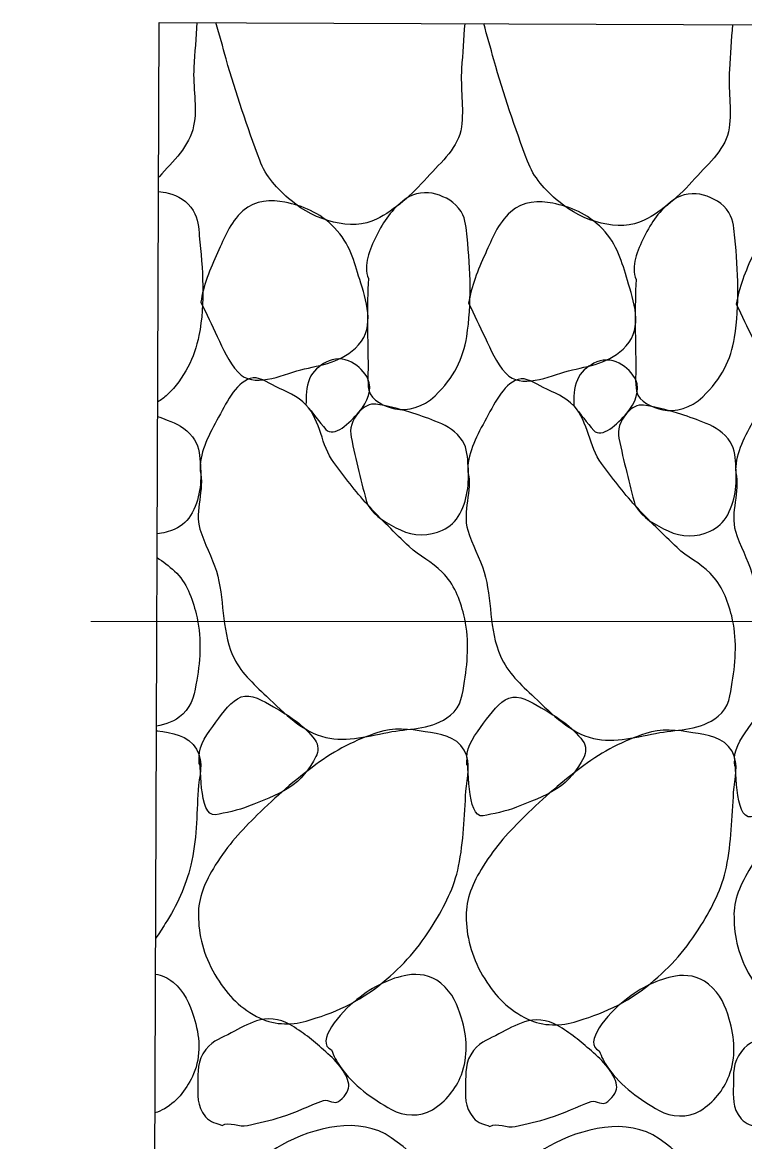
# Model space of a CAD drawing. Header units: feet. Extents: x -406 to 2003, y 7035 to 10885.
# Drawn here: x 631.49 to 640.89, y 8412.64 to 8427.19 of the extents above; entities that cross this region are included whole.
import ezdxf

# ---------------------------------------------------------------- set-up
doc = ezdxf.new("R2010")
doc.units = ezdxf.units.FT
doc.header["$LTSCALE"] = 40
doc.header["$MEASUREMENT"] = 0
doc.linetypes.add('HIDDEN', pattern=[0.375, 0.25, -0.125])
doc.layers.add('1', color=7, linetype='Continuous')
doc.layers.add('GRID', color=254, linetype='HIDDEN')

msp = doc.modelspace()

# ---------------------------------------------------------------- linework, layer by layer
at = {"layer": '1', "color": 4, "linetype": 'Continuous'}
for p, q in [((632.749, 8290.171, -4.663), (633.264, 8427.195, -4.663)), ((633.264, 8427.195, -4.663), (658.464, 8427.1, -4.663))]:
    msp.add_line(p, q, dxfattribs=at)
for points, knots in [([(633.758, 8427.193, -4.663), (633.742, 8426.998, -4.663), (633.73, 8426.803, -4.663), (633.717, 8426.609, -4.663), (633.7, 8426.356, -4.663), (633.767, 8426.101, -4.663), (633.714, 8425.849, -4.663), (633.66, 8425.586, -4.663), (633.448, 8425.388, -4.663), (633.269, 8425.193, -4.663), (633.265, 8425.188, -4.663), (633.261, 8425.184, -4.663), (633.257, 8425.179, -4.663)], [0, 0, 0, 0, 0.271628, 0.271628, 0.271628, 0.623868, 0.623868, 0.623868, 0.991316, 0.991316, 0.991316, 1, 1, 1, 1]), ([(637.239, 8427.18, -4.663), (637.224, 8426.985, -4.663), (637.212, 8426.79, -4.663), (637.198, 8426.596, -4.663), (637.181, 8426.343, -4.663), (637.23, 8426.088, -4.663), (637.196, 8425.836, -4.663), (637.16, 8425.572, -4.663), (636.94, 8425.39, -4.663), (636.751, 8425.18, -4.663), (636.547, 8424.953, -4.663), (636.333, 8424.758, -4.663), (636.091, 8424.638, -4.663), (635.77, 8424.478, -4.663), (635.294, 8424.616, -4.663), (634.981, 8424.88, -4.663), (634.798, 8425.034, -4.663), (634.651, 8425.195, -4.663), (634.574, 8425.403, -4.663), (634.413, 8425.841, -4.663), (634.262, 8426.275, -4.663), (634.137, 8426.72, -4.663), (634.093, 8426.878, -4.663), (634.049, 8427.035, -4.663), (634.005, 8427.192, -4.663)], [0, 0, 0, 0, 0.08786, 0.08786, 0.08786, 0.201795, 0.201795, 0.201795, 0.320649, 0.320649, 0.320649, 0.448675, 0.448675, 0.448675, 0.619109, 0.619109, 0.619109, 0.71844, 0.71844, 0.71844, 0.926551, 0.926551, 0.926551, 1, 1, 1, 1]), ([(640.72, 8427.167, -4.663), (640.705, 8426.972, -4.663), (640.693, 8426.777, -4.663), (640.68, 8426.582, -4.663), (640.662, 8426.33, -4.663), (640.711, 8426.075, -4.663), (640.677, 8425.823, -4.663), (640.641, 8425.559, -4.663), (640.421, 8425.377, -4.663), (640.232, 8425.167, -4.663), (640.028, 8424.94, -4.663), (639.814, 8424.745, -4.663), (639.572, 8424.625, -4.663), (639.251, 8424.465, -4.663), (638.775, 8424.602, -4.663), (638.462, 8424.867, -4.663), (638.279, 8425.021, -4.663), (638.133, 8425.182, -4.663), (638.056, 8425.39, -4.663), (637.894, 8425.828, -4.663), (637.743, 8426.262, -4.663), (637.618, 8426.707, -4.663), (637.574, 8426.865, -4.663), (637.53, 8427.022, -4.663), (637.487, 8427.179, -4.663)], [0, 0, 0, 0, 0.08786, 0.08786, 0.08786, 0.201795, 0.201795, 0.201795, 0.320649, 0.320649, 0.320649, 0.448675, 0.448675, 0.448675, 0.619109, 0.619109, 0.619109, 0.71844, 0.71844, 0.71844, 0.926551, 0.926551, 0.926551, 1, 1, 1, 1]), ([(633.256, 8424.996, -4.663), (633.299, 8424.995, -4.663), (633.34, 8424.988, -4.663), (633.382, 8424.977, -4.663), (633.513, 8424.943, -4.663), (633.633, 8424.875, -4.663), (633.71, 8424.749, -4.663), (633.775, 8424.642, -4.663), (633.777, 8424.532, -4.663), (633.788, 8424.42, -4.663), (633.831, 8423.991, -4.663), (633.869, 8423.553, -4.663), (633.783, 8423.127, -4.663), (633.725, 8422.839, -4.663), (633.592, 8422.571, -4.663), (633.372, 8422.357, -4.663), (633.332, 8422.319, -4.663), (633.291, 8422.289, -4.663), (633.246, 8422.261, -4.663)], [0, 0, 0, 0, 0.039924, 0.039924, 0.039924, 0.165192, 0.165192, 0.165192, 0.271276, 0.271276, 0.271276, 0.676654, 0.676654, 0.676654, 0.950254, 0.950254, 0.950254, 1, 1, 1, 1]), ([(635.986, 8423.867, -4.663), (635.915, 8424.035, -4.663), (636.002, 8424.244, -4.663), (636.09, 8424.422, -4.663), (636.185, 8424.614, -4.663), (636.287, 8424.766, -4.663), (636.466, 8424.897, -4.663), (636.586, 8424.985, -4.663), (636.74, 8425.001, -4.663), (636.863, 8424.964, -4.663), (636.986, 8424.927, -4.663), (637.114, 8424.864, -4.663), (637.191, 8424.736, -4.663), (637.257, 8424.628, -4.663), (637.258, 8424.519, -4.663), (637.27, 8424.407, -4.663), (637.313, 8423.978, -4.663), (637.332, 8423.542, -4.663), (637.265, 8423.114, -4.663), (637.219, 8422.825, -4.663), (637.1, 8422.581, -4.663), (636.854, 8422.344, -4.663), (636.698, 8422.195, -4.663), (636.496, 8422.14, -4.663), (636.331, 8422.176, -4.663), (636.207, 8422.204, -4.663), (636.017, 8422.277, -4.663), (635.992, 8422.416, -4.663), (635.97, 8422.537, -4.663), (635.984, 8422.658, -4.663), (635.982, 8422.779, -4.663), (635.977, 8423.141, -4.663), (635.966, 8423.505, -4.663), (635.986, 8423.867, -4.663)], [0, 0, 0, 0, 0.081972, 0.081972, 0.081972, 0.169857, 0.169857, 0.169857, 0.228285, 0.228285, 0.228285, 0.286248, 0.286248, 0.286248, 0.335334, 0.335334, 0.335334, 0.522907, 0.522907, 0.522907, 0.649504, 0.649504, 0.649504, 0.729114, 0.729114, 0.729114, 0.789367, 0.789367, 0.789367, 0.842044, 0.842044, 0.842044, 1, 1, 1, 1]), ([(639.467, 8423.854, -4.663), (639.396, 8424.022, -4.663), (639.483, 8424.231, -4.663), (639.572, 8424.409, -4.663), (639.667, 8424.601, -4.663), (639.768, 8424.752, -4.663), (639.948, 8424.884, -4.663), (640.067, 8424.972, -4.663), (640.221, 8424.988, -4.663), (640.345, 8424.951, -4.663), (640.468, 8424.913, -4.663), (640.596, 8424.85, -4.663), (640.673, 8424.723, -4.663), (640.738, 8424.614, -4.663), (640.74, 8424.506, -4.663), (640.751, 8424.394, -4.663), (640.794, 8423.965, -4.663), (640.814, 8423.529, -4.663), (640.746, 8423.101, -4.663), (640.7, 8422.812, -4.663), (640.582, 8422.568, -4.663), (640.335, 8422.331, -4.663), (640.18, 8422.182, -4.663), (639.977, 8422.126, -4.663), (639.813, 8422.163, -4.663), (639.688, 8422.191, -4.663), (639.498, 8422.264, -4.663), (639.473, 8422.402, -4.663), (639.452, 8422.524, -4.663), (639.465, 8422.644, -4.663), (639.463, 8422.765, -4.663), (639.458, 8423.128, -4.663), (639.447, 8423.491, -4.663), (639.467, 8423.854, -4.663)], [0, 0, 0, 0, 0.081972, 0.081972, 0.081972, 0.169857, 0.169857, 0.169857, 0.228285, 0.228285, 0.228285, 0.286248, 0.286248, 0.286248, 0.335334, 0.335334, 0.335334, 0.522907, 0.522907, 0.522907, 0.649504, 0.649504, 0.649504, 0.729114, 0.729114, 0.729114, 0.789367, 0.789367, 0.789367, 0.842044, 0.842044, 0.842044, 1, 1, 1, 1]), ([(633.808, 8423.558, -4.663), (633.84, 8423.775, -4.663), (633.928, 8423.989, -4.663), (634.026, 8424.203, -4.663), (634.116, 8424.403, -4.663), (634.178, 8424.583, -4.663), (634.356, 8424.746, -4.663), (634.512, 8424.89, -4.663), (634.728, 8424.893, -4.663), (634.901, 8424.858, -4.663), (635.127, 8424.812, -4.663), (635.349, 8424.73, -4.663), (635.546, 8424.527, -4.663), (635.749, 8424.318, -4.663), (635.802, 8424.09, -4.663), (635.873, 8423.856, -4.663), (635.954, 8423.589, -4.663), (636.079, 8423.251, -4.663), (635.858, 8423.006, -4.663), (635.646, 8422.77, -4.663), (635.373, 8422.749, -4.663), (635.108, 8422.68, -4.663), (634.844, 8422.61, -4.663), (634.489, 8422.435, -4.663), (634.292, 8422.649, -4.663), (634.162, 8422.79, -4.663), (634.1, 8422.953, -4.663), (634.021, 8423.115, -4.663), (633.95, 8423.262, -4.663), (633.881, 8423.411, -4.663), (633.808, 8423.558, -4.663)], [0, 0, 0, 0, 0.099321, 0.099321, 0.099321, 0.192025, 0.192025, 0.192025, 0.273076, 0.273076, 0.273076, 0.378794, 0.378794, 0.378794, 0.48747, 0.48747, 0.48747, 0.61146, 0.61146, 0.61146, 0.73063, 0.73063, 0.73063, 0.849753, 0.849753, 0.849753, 0.928287, 0.928287, 0.928287, 1, 1, 1, 1]), ([(637.289, 8423.545, -4.663), (637.321, 8423.762, -4.663), (637.41, 8423.976, -4.663), (637.507, 8424.19, -4.663), (637.598, 8424.39, -4.663), (637.659, 8424.57, -4.663), (637.838, 8424.733, -4.663), (637.994, 8424.876, -4.663), (638.209, 8424.88, -4.663), (638.383, 8424.845, -4.663), (638.608, 8424.799, -4.663), (638.831, 8424.717, -4.663), (639.028, 8424.513, -4.663), (639.23, 8424.305, -4.663), (639.283, 8424.077, -4.663), (639.354, 8423.843, -4.663), (639.435, 8423.576, -4.663), (639.56, 8423.238, -4.663), (639.339, 8422.993, -4.663), (639.127, 8422.757, -4.663), (638.854, 8422.736, -4.663), (638.59, 8422.667, -4.663), (638.325, 8422.597, -4.663), (637.97, 8422.422, -4.663), (637.773, 8422.636, -4.663), (637.643, 8422.776, -4.663), (637.581, 8422.94, -4.663), (637.503, 8423.102, -4.663), (637.431, 8423.249, -4.663), (637.362, 8423.398, -4.663), (637.289, 8423.545, -4.663)], [0, 0, 0, 0, 0.099321, 0.099321, 0.099321, 0.192025, 0.192025, 0.192025, 0.273076, 0.273076, 0.273076, 0.378794, 0.378794, 0.378794, 0.48747, 0.48747, 0.48747, 0.61146, 0.61146, 0.61146, 0.73063, 0.73063, 0.73063, 0.849753, 0.849753, 0.849753, 0.928287, 0.928287, 0.928287, 1, 1, 1, 1]), ([(640.77, 8423.532, -4.663), (640.802, 8423.749, -4.663), (640.891, 8423.963, -4.663), (640.988, 8424.177, -4.663), (641.079, 8424.377, -4.663), (641.141, 8424.557, -4.663), (641.319, 8424.72, -4.663), (641.475, 8424.863, -4.663), (641.691, 8424.867, -4.663), (641.864, 8424.832, -4.663), (642.09, 8424.786, -4.663), (642.312, 8424.704, -4.663), (642.509, 8424.5, -4.663), (642.712, 8424.291, -4.663), (642.764, 8424.064, -4.663), (642.835, 8423.83, -4.663), (642.917, 8423.563, -4.663), (643.042, 8423.225, -4.663), (642.821, 8422.98, -4.663), (642.609, 8422.744, -4.663), (642.336, 8422.723, -4.663), (642.071, 8422.654, -4.663), (641.807, 8422.584, -4.663), (641.451, 8422.409, -4.663), (641.255, 8422.623, -4.663), (641.125, 8422.763, -4.663), (641.063, 8422.927, -4.663), (640.984, 8423.089, -4.663), (640.912, 8423.236, -4.663), (640.843, 8423.385, -4.663), (640.77, 8423.532, -4.663)], [0, 0, 0, 0, 0.099321, 0.099321, 0.099321, 0.192025, 0.192025, 0.192025, 0.273076, 0.273076, 0.273076, 0.378794, 0.378794, 0.378794, 0.48747, 0.48747, 0.48747, 0.61146, 0.61146, 0.61146, 0.73063, 0.73063, 0.73063, 0.849753, 0.849753, 0.849753, 0.928287, 0.928287, 0.928287, 1, 1, 1, 1]), ([(635.175, 8422.226, -4.663), (635.176, 8422.339, -4.663), (635.174, 8422.453, -4.663), (635.221, 8422.566, -4.663), (635.263, 8422.666, -4.663), (635.346, 8422.73, -4.663), (635.438, 8422.781, -4.663), (635.537, 8422.835, -4.663), (635.665, 8422.836, -4.663), (635.767, 8422.779, -4.663), (635.861, 8422.726, -4.663), (635.941, 8422.65, -4.663), (635.981, 8422.563, -4.663), (636.04, 8422.435, -4.663), (635.979, 8422.263, -4.663), (635.866, 8422.133, -4.663), (635.743, 8421.99, -4.663), (635.54, 8421.795, -4.663), (635.434, 8421.907, -4.663), (635.346, 8422.002, -4.663), (635.264, 8422.124, -4.663), (635.175, 8422.226, -4.663)], [0, 0, 0, 0, 0.13075, 0.13075, 0.13075, 0.246831, 0.246831, 0.246831, 0.372114, 0.372114, 0.372114, 0.488195, 0.488195, 0.488195, 0.657947, 0.657947, 0.657947, 0.84346, 0.84346, 0.84346, 1, 1, 1, 1]), ([(638.656, 8422.213, -4.663), (638.657, 8422.326, -4.663), (638.655, 8422.44, -4.663), (638.703, 8422.553, -4.663), (638.745, 8422.653, -4.663), (638.827, 8422.717, -4.663), (638.919, 8422.767, -4.663), (639.018, 8422.822, -4.663), (639.146, 8422.823, -4.663), (639.248, 8422.766, -4.663), (639.342, 8422.713, -4.663), (639.422, 8422.637, -4.663), (639.463, 8422.55, -4.663), (639.522, 8422.422, -4.663), (639.46, 8422.25, -4.663), (639.348, 8422.119, -4.663), (639.224, 8421.977, -4.663), (639.021, 8421.782, -4.663), (638.916, 8421.894, -4.663), (638.827, 8421.989, -4.663), (638.745, 8422.111, -4.663), (638.656, 8422.213, -4.663)], [0, 0, 0, 0, 0.13075, 0.13075, 0.13075, 0.246831, 0.246831, 0.246831, 0.372114, 0.372114, 0.372114, 0.488195, 0.488195, 0.488195, 0.657947, 0.657947, 0.657947, 0.84346, 0.84346, 0.84346, 1, 1, 1, 1]), ([(633.799, 8421.369, -4.663), (633.786, 8421.586, -4.663), (633.897, 8421.808, -4.663), (634.017, 8422.026, -4.663), (634.138, 8422.245, -4.663), (634.248, 8422.496, -4.663), (634.45, 8422.569, -4.663), (634.551, 8422.605, -4.663), (634.674, 8422.518, -4.663), (634.779, 8422.466, -4.663), (634.919, 8422.394, -4.663), (635.065, 8422.344, -4.663), (635.175, 8422.226, -4.663), (635.373, 8422.014, -4.663), (635.369, 8421.697, -4.663), (635.535, 8421.476, -4.663), (635.675, 8421.29, -4.663), (635.816, 8421.103, -4.663), (635.975, 8420.93, -4.663), (636.15, 8420.74, -4.663), (636.332, 8420.561, -4.663), (636.517, 8420.384, -4.663), (636.648, 8420.259, -4.663), (636.814, 8420.188, -4.663), (636.947, 8420.053, -4.663), (637.1, 8419.898, -4.663), (637.177, 8419.7, -4.663), (637.228, 8419.497, -4.663), (637.299, 8419.216, -4.663), (637.282, 8418.919, -4.663), (637.237, 8418.635, -4.663), (637.211, 8418.477, -4.663), (637.2, 8418.31, -4.663), (637.053, 8418.193, -4.663), (636.812, 8418.001, -4.663), (636.553, 8418.028, -4.663), (636.293, 8417.98, -4.663), (636.008, 8417.929, -4.663), (635.71, 8417.839, -4.663), (635.431, 8417.904, -4.663), (635.128, 8417.975, -4.663), (634.902, 8418.214, -4.663), (634.662, 8418.44, -4.663), (634.484, 8418.607, -4.663), (634.315, 8418.758, -4.663), (634.221, 8418.975, -4.663), (634.071, 8419.322, -4.663), (634.116, 8419.715, -4.663), (634.01, 8420.064, -4.663), (633.954, 8420.248, -4.663), (633.854, 8420.426, -4.663), (633.797, 8420.609, -4.663), (633.723, 8420.848, -4.663), (633.86, 8421.13, -4.663), (633.799, 8421.369, -4.663)], [0, 0, 0, 0, 0.054316, 0.054316, 0.054316, 0.108799, 0.108799, 0.108799, 0.135821, 0.135821, 0.135821, 0.172146, 0.172146, 0.172146, 0.237422, 0.237422, 0.237422, 0.292461, 0.292461, 0.292461, 0.352873, 0.352873, 0.352873, 0.395413, 0.395413, 0.395413, 0.444368, 0.444368, 0.444368, 0.51201, 0.51201, 0.51201, 0.549525, 0.549525, 0.549525, 0.611502, 0.611502, 0.611502, 0.679424, 0.679424, 0.679424, 0.752988, 0.752988, 0.752988, 0.80734, 0.80734, 0.80734, 0.894432, 0.894432, 0.894432, 0.940374, 0.940374, 0.940374, 1, 1, 1, 1]), ([(637.281, 8421.356, -4.663), (637.267, 8421.573, -4.663), (637.378, 8421.795, -4.663), (637.499, 8422.013, -4.663), (637.62, 8422.232, -4.663), (637.729, 8422.483, -4.663), (637.932, 8422.556, -4.663), (638.032, 8422.592, -4.663), (638.156, 8422.505, -4.663), (638.26, 8422.452, -4.663), (638.401, 8422.381, -4.663), (638.546, 8422.331, -4.663), (638.656, 8422.213, -4.663), (638.854, 8422.001, -4.663), (638.85, 8421.684, -4.663), (639.016, 8421.463, -4.663), (639.156, 8421.277, -4.663), (639.297, 8421.09, -4.663), (639.456, 8420.917, -4.663), (639.631, 8420.727, -4.663), (639.814, 8420.548, -4.663), (639.999, 8420.371, -4.663), (640.129, 8420.246, -4.663), (640.295, 8420.175, -4.663), (640.428, 8420.04, -4.663), (640.581, 8419.885, -4.663), (640.659, 8419.687, -4.663), (640.71, 8419.483, -4.663), (640.78, 8419.202, -4.663), (640.764, 8418.906, -4.663), (640.718, 8418.622, -4.663), (640.692, 8418.464, -4.663), (640.681, 8418.296, -4.663), (640.535, 8418.18, -4.663), (640.293, 8417.988, -4.663), (640.034, 8418.015, -4.663), (639.774, 8417.967, -4.663), (639.489, 8417.916, -4.663), (639.191, 8417.826, -4.663), (638.912, 8417.891, -4.663), (638.61, 8417.962, -4.663), (638.383, 8418.201, -4.663), (638.143, 8418.427, -4.663), (637.966, 8418.594, -4.663), (637.797, 8418.745, -4.663), (637.703, 8418.962, -4.663), (637.552, 8419.309, -4.663), (637.597, 8419.702, -4.663), (637.491, 8420.051, -4.663), (637.436, 8420.235, -4.663), (637.335, 8420.413, -4.663), (637.278, 8420.596, -4.663), (637.204, 8420.835, -4.663), (637.341, 8421.117, -4.663), (637.281, 8421.356, -4.663)], [0, 0, 0, 0, 0.054316, 0.054316, 0.054316, 0.108799, 0.108799, 0.108799, 0.135821, 0.135821, 0.135821, 0.172146, 0.172146, 0.172146, 0.237422, 0.237422, 0.237422, 0.292461, 0.292461, 0.292461, 0.352873, 0.352873, 0.352873, 0.395413, 0.395413, 0.395413, 0.444368, 0.444368, 0.444368, 0.51201, 0.51201, 0.51201, 0.549525, 0.549525, 0.549525, 0.611502, 0.611502, 0.611502, 0.679424, 0.679424, 0.679424, 0.752988, 0.752988, 0.752988, 0.80734, 0.80734, 0.80734, 0.894432, 0.894432, 0.894432, 0.940374, 0.940374, 0.940374, 1, 1, 1, 1]), ([(640.762, 8421.343, -4.663), (640.748, 8421.56, -4.663), (640.86, 8421.782, -4.663), (640.98, 8422, -4.663), (641.101, 8422.219, -4.663), (641.21, 8422.47, -4.663), (641.413, 8422.543, -4.663), (641.514, 8422.579, -4.663), (641.637, 8422.492, -4.663), (641.741, 8422.439, -4.663), (641.882, 8422.368, -4.663), (642.027, 8422.317, -4.663), (642.137, 8422.2, -4.663), (642.335, 8421.988, -4.663), (642.332, 8421.671, -4.663), (642.498, 8421.45, -4.663), (642.637, 8421.264, -4.663), (642.779, 8421.077, -4.663), (642.938, 8420.904, -4.663), (643.112, 8420.714, -4.663), (643.295, 8420.535, -4.663), (643.48, 8420.358, -4.663), (643.61, 8420.233, -4.663), (643.777, 8420.162, -4.663), (643.91, 8420.027, -4.663), (644.063, 8419.872, -4.663), (644.14, 8419.674, -4.663), (644.191, 8419.47, -4.663), (644.262, 8419.189, -4.663), (644.245, 8418.892, -4.663), (644.199, 8418.608, -4.663), (644.174, 8418.451, -4.663), (644.163, 8418.283, -4.663), (644.016, 8418.167, -4.663), (643.774, 8417.974, -4.663), (643.516, 8418.001, -4.663), (643.256, 8417.954, -4.663), (642.97, 8417.903, -4.663), (642.673, 8417.813, -4.663), (642.393, 8417.878, -4.663), (642.091, 8417.948, -4.663), (641.864, 8418.188, -4.663), (641.624, 8418.414, -4.663), (641.447, 8418.581, -4.663), (641.278, 8418.732, -4.663), (641.184, 8418.949, -4.663), (641.034, 8419.296, -4.663), (641.078, 8419.689, -4.663), (640.973, 8420.038, -4.663), (640.917, 8420.222, -4.663), (640.816, 8420.4, -4.663), (640.759, 8420.583, -4.663), (640.685, 8420.822, -4.663), (640.823, 8421.104, -4.663), (640.762, 8421.343, -4.663)], [0, 0, 0, 0, 0.054316, 0.054316, 0.054316, 0.108799, 0.108799, 0.108799, 0.135821, 0.135821, 0.135821, 0.172146, 0.172146, 0.172146, 0.237422, 0.237422, 0.237422, 0.292461, 0.292461, 0.292461, 0.352873, 0.352873, 0.352873, 0.395413, 0.395413, 0.395413, 0.444368, 0.444368, 0.444368, 0.51201, 0.51201, 0.51201, 0.549525, 0.549525, 0.549525, 0.611502, 0.611502, 0.611502, 0.679424, 0.679424, 0.679424, 0.752988, 0.752988, 0.752988, 0.80734, 0.80734, 0.80734, 0.894432, 0.894432, 0.894432, 0.940374, 0.940374, 0.940374, 1, 1, 1, 1]), ([(635.975, 8420.93, -4.663), (635.931, 8421.073, -4.663), (635.899, 8421.217, -4.663), (635.863, 8421.361, -4.663), (635.827, 8421.509, -4.663), (635.793, 8421.657, -4.663), (635.763, 8421.804, -4.663), (635.74, 8421.916, -4.663), (635.77, 8422.025, -4.663), (635.866, 8422.133, -4.663), (635.933, 8422.207, -4.663), (636.005, 8422.244, -4.663), (636.082, 8422.234, -4.663), (636.229, 8422.215, -4.663), (636.378, 8422.176, -4.663), (636.524, 8422.13, -4.663), (636.635, 8422.095, -4.663), (636.744, 8422.059, -4.663), (636.852, 8422.015, -4.663), (636.975, 8421.966, -4.663), (637.085, 8421.917, -4.663), (637.18, 8421.799, -4.663), (637.264, 8421.695, -4.663), (637.273, 8421.581, -4.663), (637.281, 8421.47, -4.663), (637.298, 8421.253, -4.663), (637.29, 8421.028, -4.663), (637.177, 8420.812, -4.663), (637.123, 8420.711, -4.663), (637.046, 8420.645, -4.663), (636.949, 8420.598, -4.663), (636.78, 8420.515, -4.663), (636.569, 8420.521, -4.663), (636.405, 8420.6, -4.663), (636.241, 8420.678, -4.663), (636.065, 8420.77, -4.663), (635.975, 8420.93, -4.663)], [0, 0, 0, 0, 0.087607, 0.087607, 0.087607, 0.176844, 0.176844, 0.176844, 0.244543, 0.244543, 0.244543, 0.291416, 0.291416, 0.291416, 0.380653, 0.380653, 0.380653, 0.449046, 0.449046, 0.449046, 0.526343, 0.526343, 0.526343, 0.594042, 0.594042, 0.594042, 0.724902, 0.724902, 0.724902, 0.786407, 0.786407, 0.786407, 0.893425, 0.893425, 0.893425, 1, 1, 1, 1]), ([(639.456, 8420.917, -4.663), (639.412, 8421.06, -4.663), (639.38, 8421.204, -4.663), (639.345, 8421.348, -4.663), (639.309, 8421.496, -4.663), (639.274, 8421.643, -4.663), (639.244, 8421.791, -4.663), (639.222, 8421.903, -4.663), (639.252, 8422.012, -4.663), (639.348, 8422.119, -4.663), (639.414, 8422.194, -4.663), (639.486, 8422.231, -4.663), (639.563, 8422.221, -4.663), (639.71, 8422.202, -4.663), (639.86, 8422.163, -4.663), (640.005, 8422.117, -4.663), (640.117, 8422.082, -4.663), (640.225, 8422.046, -4.663), (640.334, 8422.002, -4.663), (640.457, 8421.953, -4.663), (640.566, 8421.904, -4.663), (640.662, 8421.786, -4.663), (640.745, 8421.682, -4.663), (640.754, 8421.568, -4.663), (640.763, 8421.456, -4.663), (640.779, 8421.24, -4.663), (640.772, 8421.015, -4.663), (640.658, 8420.799, -4.663), (640.605, 8420.698, -4.663), (640.527, 8420.632, -4.663), (640.43, 8420.584, -4.663), (640.262, 8420.501, -4.663), (640.051, 8420.508, -4.663), (639.886, 8420.587, -4.663), (639.722, 8420.664, -4.663), (639.546, 8420.757, -4.663), (639.456, 8420.917, -4.663)], [0, 0, 0, 0, 0.087607, 0.087607, 0.087607, 0.176844, 0.176844, 0.176844, 0.244543, 0.244543, 0.244543, 0.291416, 0.291416, 0.291416, 0.380653, 0.380653, 0.380653, 0.449046, 0.449046, 0.449046, 0.526343, 0.526343, 0.526343, 0.594042, 0.594042, 0.594042, 0.724902, 0.724902, 0.724902, 0.786407, 0.786407, 0.786407, 0.893425, 0.893425, 0.893425, 1, 1, 1, 1]), ([(633.245, 8422.076, -4.663), (633.287, 8422.061, -4.663), (633.329, 8422.045, -4.663), (633.371, 8422.029, -4.663), (633.494, 8421.982, -4.663), (633.603, 8421.93, -4.663), (633.699, 8421.812, -4.663), (633.783, 8421.709, -4.663), (633.791, 8421.594, -4.663), (633.8, 8421.483, -4.663), (633.816, 8421.266, -4.663), (633.812, 8421.039, -4.663), (633.695, 8420.825, -4.663), (633.64, 8420.725, -4.663), (633.568, 8420.654, -4.663), (633.468, 8420.611, -4.663), (633.393, 8420.578, -4.663), (633.318, 8420.557, -4.663), (633.239, 8420.552, -4.663)], [0, 0, 0, 0, 0.064408, 0.064408, 0.064408, 0.252893, 0.252893, 0.252893, 0.417971, 0.417971, 0.417971, 0.737065, 0.737065, 0.737065, 0.887039, 0.887039, 0.887039, 1, 1, 1, 1]), ([(633.238, 8420.243, -4.663), (633.318, 8420.189, -4.663), (633.393, 8420.134, -4.663), (633.466, 8420.066, -4.663), (633.624, 8419.919, -4.663), (633.696, 8419.713, -4.663), (633.747, 8419.51, -4.663), (633.818, 8419.229, -4.663), (633.804, 8418.931, -4.663), (633.755, 8418.648, -4.663), (633.728, 8418.491, -4.663), (633.705, 8418.332, -4.663), (633.572, 8418.206, -4.663), (633.468, 8418.107, -4.663), (633.353, 8418.077, -4.663), (633.23, 8418.051, -4.663)], [0, 0, 0, 0, 0.109598, 0.109598, 0.109598, 0.347039, 0.347039, 0.347039, 0.675113, 0.675113, 0.675113, 0.857069, 0.857069, 0.857069, 1, 1, 1, 1]), ([(633.785, 8417.661, -4.663), (633.783, 8417.804, -4.663), (633.895, 8417.958, -4.663), (634.003, 8418.103, -4.663), (634.104, 8418.239, -4.663), (634.199, 8418.377, -4.663), (634.333, 8418.43, -4.663), (634.458, 8418.48, -4.663), (634.619, 8418.381, -4.663), (634.752, 8418.304, -4.663), (634.963, 8418.181, -4.663), (635.147, 8418.066, -4.663), (635.294, 8417.871, -4.663), (635.34, 8417.81, -4.663), (635.339, 8417.718, -4.663), (635.305, 8417.655, -4.663), (635.22, 8417.499, -4.663), (635.112, 8417.347, -4.663), (634.952, 8417.248, -4.663), (634.781, 8417.143, -4.663), (634.607, 8417.084, -4.663), (634.429, 8417.012, -4.663), (634.292, 8416.956, -4.663), (634.124, 8416.924, -4.663), (633.998, 8416.9, -4.663), (633.775, 8416.859, -4.663), (633.813, 8417.609, -4.663), (633.785, 8417.661, -4.663), (633.782, 8417.668, -4.663), (633.778, 8417.534, -4.663), (633.785, 8417.559, -4.663)], [0, 0, 0, 0, 0.103475, 0.103475, 0.103475, 0.201297, 0.201297, 0.201297, 0.293367, 0.293367, 0.293367, 0.439391, 0.439391, 0.439391, 0.484772, 0.484772, 0.484772, 0.598088, 0.598088, 0.598088, 0.7187, 0.7187, 0.7187, 0.812423, 0.812423, 0.812423, 0.978533, 0.978533, 0.978533, 1, 1, 1, 1]), ([(637.267, 8417.648, -4.663), (637.265, 8417.791, -4.663), (637.376, 8417.945, -4.663), (637.484, 8418.089, -4.663), (637.586, 8418.226, -4.663), (637.681, 8418.364, -4.663), (637.814, 8418.417, -4.663), (637.94, 8418.467, -4.663), (638.1, 8418.368, -4.663), (638.233, 8418.291, -4.663), (638.444, 8418.168, -4.663), (638.629, 8418.053, -4.663), (638.776, 8417.858, -4.663), (638.822, 8417.797, -4.663), (638.82, 8417.705, -4.663), (638.786, 8417.642, -4.663), (638.702, 8417.486, -4.663), (638.594, 8417.334, -4.663), (638.433, 8417.235, -4.663), (638.263, 8417.13, -4.663), (638.088, 8417.071, -4.663), (637.911, 8416.999, -4.663), (637.773, 8416.943, -4.663), (637.605, 8416.911, -4.663), (637.479, 8416.887, -4.663), (637.256, 8416.845, -4.663), (637.294, 8417.596, -4.663), (637.267, 8417.648, -4.663), (637.263, 8417.655, -4.663), (637.259, 8417.521, -4.663), (637.266, 8417.546, -4.663)], [0, 0, 0, 0, 0.103475, 0.103475, 0.103475, 0.201297, 0.201297, 0.201297, 0.293367, 0.293367, 0.293367, 0.439391, 0.439391, 0.439391, 0.484772, 0.484772, 0.484772, 0.598088, 0.598088, 0.598088, 0.7187, 0.7187, 0.7187, 0.812423, 0.812423, 0.812423, 0.978533, 0.978533, 0.978533, 1, 1, 1, 1]), ([(640.748, 8417.635, -4.663), (640.746, 8417.778, -4.663), (640.858, 8417.931, -4.663), (640.965, 8418.076, -4.663), (641.067, 8418.213, -4.663), (641.162, 8418.351, -4.663), (641.295, 8418.404, -4.663), (641.421, 8418.454, -4.663), (641.581, 8418.355, -4.663), (641.714, 8418.278, -4.663), (641.926, 8418.155, -4.663), (642.11, 8418.04, -4.663), (642.257, 8417.845, -4.663), (642.303, 8417.784, -4.663), (642.302, 8417.692, -4.663), (642.268, 8417.629, -4.663), (642.183, 8417.473, -4.663), (642.075, 8417.321, -4.663), (641.915, 8417.222, -4.663), (641.744, 8417.117, -4.663), (641.569, 8417.058, -4.663), (641.392, 8416.986, -4.663), (641.254, 8416.93, -4.663), (641.087, 8416.898, -4.663), (640.961, 8416.874, -4.663), (640.738, 8416.832, -4.663), (640.775, 8417.583, -4.663), (640.748, 8417.635, -4.663), (640.745, 8417.642, -4.663), (640.74, 8417.508, -4.663), (640.748, 8417.533, -4.663)], [0, 0, 0, 0, 0.103475, 0.103475, 0.103475, 0.201297, 0.201297, 0.201297, 0.293367, 0.293367, 0.293367, 0.439391, 0.439391, 0.439391, 0.484772, 0.484772, 0.484772, 0.598088, 0.598088, 0.598088, 0.7187, 0.7187, 0.7187, 0.812423, 0.812423, 0.812423, 0.978533, 0.978533, 0.978533, 1, 1, 1, 1]), ([(633.23, 8417.994, -4.663), (633.234, 8417.993, -4.663), (633.238, 8417.993, -4.663), (633.242, 8417.992, -4.663), (633.428, 8417.962, -4.663), (633.644, 8417.939, -4.663), (633.752, 8417.752, -4.663), (633.854, 8417.575, -4.663), (633.783, 8417.396, -4.663), (633.772, 8417.219, -4.663), (633.752, 8416.894, -4.663), (633.756, 8416.568, -4.663), (633.678, 8416.244, -4.663), (633.612, 8415.97, -4.663), (633.495, 8415.72, -4.663), (633.346, 8415.485, -4.663), (633.305, 8415.42, -4.663), (633.264, 8415.357, -4.663), (633.22, 8415.294, -4.663)], [0, 0, 0, 0, 0.00405, 0.00405, 0.00405, 0.183053, 0.183053, 0.183053, 0.352625, 0.352625, 0.352625, 0.663964, 0.663964, 0.663964, 0.927128, 0.927128, 0.927128, 1, 1, 1, 1]), ([(633.778, 8415.597, -4.663), (633.768, 8415.813, -4.663), (633.862, 8416.028, -4.663), (633.996, 8416.243, -4.663), (634.164, 8416.511, -4.663), (634.336, 8416.696, -4.663), (634.542, 8416.898, -4.663), (634.785, 8417.137, -4.663), (635.028, 8417.348, -4.663), (635.305, 8417.553, -4.663), (635.554, 8417.738, -4.663), (635.823, 8417.872, -4.663), (636.111, 8417.97, -4.663), (636.306, 8418.036, -4.663), (636.522, 8418.015, -4.663), (636.724, 8417.979, -4.663), (636.909, 8417.946, -4.663), (637.13, 8417.926, -4.663), (637.233, 8417.739, -4.663), (637.331, 8417.562, -4.663), (637.265, 8417.383, -4.663), (637.254, 8417.206, -4.663), (637.234, 8416.881, -4.663), (637.225, 8416.555, -4.663), (637.159, 8416.231, -4.663), (637.104, 8415.957, -4.663), (636.978, 8415.716, -4.663), (636.828, 8415.472, -4.663), (636.645, 8415.177, -4.663), (636.444, 8414.944, -4.663), (636.167, 8414.715, -4.663), (635.863, 8414.463, -4.663), (635.525, 8414.319, -4.663), (635.179, 8414.22, -4.663), (634.975, 8414.161, -4.663), (634.736, 8414.168, -4.663), (634.533, 8414.279, -4.663), (634.292, 8414.41, -4.663), (634.133, 8414.579, -4.663), (633.99, 8414.825, -4.663), (633.842, 8415.082, -4.663), (633.775, 8415.341, -4.663), (633.778, 8415.597, -4.663)], [0, 0, 0, 0, 0.060327, 0.060327, 0.060327, 0.135919, 0.135919, 0.135919, 0.224896, 0.224896, 0.224896, 0.305284, 0.305284, 0.305284, 0.359513, 0.359513, 0.359513, 0.409373, 0.409373, 0.409373, 0.456607, 0.456607, 0.456607, 0.543329, 0.543329, 0.543329, 0.616633, 0.616633, 0.616633, 0.70561, 0.70561, 0.70561, 0.803499, 0.803499, 0.803499, 0.860951, 0.860951, 0.860951, 0.929109, 0.929109, 0.929109, 1, 1, 1, 1]), ([(637.259, 8415.584, -4.663), (637.25, 8415.8, -4.663), (637.343, 8416.015, -4.663), (637.477, 8416.23, -4.663), (637.645, 8416.498, -4.663), (637.818, 8416.683, -4.663), (638.024, 8416.885, -4.663), (638.266, 8417.124, -4.663), (638.51, 8417.335, -4.663), (638.786, 8417.54, -4.663), (639.036, 8417.725, -4.663), (639.304, 8417.859, -4.663), (639.593, 8417.957, -4.663), (639.787, 8418.023, -4.663), (640.003, 8418.002, -4.663), (640.205, 8417.966, -4.663), (640.391, 8417.933, -4.663), (640.611, 8417.913, -4.663), (640.714, 8417.726, -4.663), (640.812, 8417.548, -4.663), (640.746, 8417.37, -4.663), (640.735, 8417.193, -4.663), (640.715, 8416.868, -4.663), (640.706, 8416.542, -4.663), (640.641, 8416.218, -4.663), (640.585, 8415.944, -4.663), (640.459, 8415.703, -4.663), (640.309, 8415.459, -4.663), (640.126, 8415.164, -4.663), (639.925, 8414.931, -4.663), (639.648, 8414.702, -4.663), (639.344, 8414.45, -4.663), (639.007, 8414.306, -4.663), (638.66, 8414.207, -4.663), (638.457, 8414.148, -4.663), (638.217, 8414.155, -4.663), (638.014, 8414.266, -4.663), (637.773, 8414.397, -4.663), (637.615, 8414.566, -4.663), (637.472, 8414.812, -4.663), (637.323, 8415.069, -4.663), (637.256, 8415.328, -4.663), (637.259, 8415.584, -4.663)], [0, 0, 0, 0, 0.060327, 0.060327, 0.060327, 0.135919, 0.135919, 0.135919, 0.224896, 0.224896, 0.224896, 0.305284, 0.305284, 0.305284, 0.359513, 0.359513, 0.359513, 0.409373, 0.409373, 0.409373, 0.456607, 0.456607, 0.456607, 0.543329, 0.543329, 0.543329, 0.616633, 0.616633, 0.616633, 0.70561, 0.70561, 0.70561, 0.803499, 0.803499, 0.803499, 0.860951, 0.860951, 0.860951, 0.929109, 0.929109, 0.929109, 1, 1, 1, 1]), ([(640.74, 8415.571, -4.663), (640.731, 8415.787, -4.663), (640.824, 8416.002, -4.663), (640.958, 8416.217, -4.663), (641.126, 8416.485, -4.663), (641.299, 8416.67, -4.663), (641.505, 8416.872, -4.663), (641.748, 8417.111, -4.663), (641.991, 8417.322, -4.663), (642.267, 8417.527, -4.663), (642.517, 8417.712, -4.663), (642.785, 8417.846, -4.663), (643.074, 8417.944, -4.663), (643.269, 8418.01, -4.663), (643.485, 8417.989, -4.663), (643.686, 8417.953, -4.663), (643.872, 8417.919, -4.663), (644.093, 8417.9, -4.663), (644.196, 8417.713, -4.663), (644.293, 8417.535, -4.663), (644.227, 8417.357, -4.663), (644.217, 8417.18, -4.663), (644.197, 8416.854, -4.663), (644.188, 8416.529, -4.663), (644.122, 8416.205, -4.663), (644.067, 8415.931, -4.663), (643.941, 8415.69, -4.663), (643.79, 8415.446, -4.663), (643.608, 8415.15, -4.663), (643.407, 8414.917, -4.663), (643.13, 8414.689, -4.663), (642.825, 8414.437, -4.663), (642.488, 8414.293, -4.663), (642.141, 8414.194, -4.663), (641.938, 8414.135, -4.663), (641.698, 8414.142, -4.663), (641.495, 8414.253, -4.663), (641.254, 8414.384, -4.663), (641.096, 8414.553, -4.663), (640.953, 8414.799, -4.663), (640.804, 8415.055, -4.663), (640.737, 8415.315, -4.663), (640.74, 8415.571, -4.663)], [0, 0, 0, 0, 0.060327, 0.060327, 0.060327, 0.135919, 0.135919, 0.135919, 0.224896, 0.224896, 0.224896, 0.305284, 0.305284, 0.305284, 0.359513, 0.359513, 0.359513, 0.409373, 0.409373, 0.409373, 0.456607, 0.456607, 0.456607, 0.543329, 0.543329, 0.543329, 0.616633, 0.616633, 0.616633, 0.70561, 0.70561, 0.70561, 0.803499, 0.803499, 0.803499, 0.860951, 0.860951, 0.860951, 0.929109, 0.929109, 0.929109, 1, 1, 1, 1]), ([(633.218, 8414.829, -4.663), (633.3, 8414.814, -4.663), (633.374, 8414.784, -4.663), (633.446, 8414.725, -4.663), (633.597, 8414.602, -4.663), (633.661, 8414.439, -4.663), (633.716, 8414.271, -4.663), (633.793, 8414.037, -4.663), (633.815, 8413.763, -4.663), (633.713, 8413.534, -4.663), (633.632, 8413.35, -4.663), (633.514, 8413.187, -4.663), (633.337, 8413.081, -4.663), (633.296, 8413.057, -4.663), (633.255, 8413.039, -4.663), (633.211, 8413.028, -4.663)], [0, 0, 0, 0, 0.111691, 0.111691, 0.111691, 0.34767, 0.34767, 0.34767, 0.67649, 0.67649, 0.67649, 0.938815, 0.938815, 0.938815, 1, 1, 1, 1]), ([(635.506, 8413.844, -4.663), (635.283, 8413.94, -4.663), (635.622, 8414.332, -4.663), (635.837, 8414.501, -4.663), (636.052, 8414.668, -4.663), (636.268, 8414.779, -4.663), (636.496, 8414.816, -4.663), (636.635, 8414.838, -4.663), (636.792, 8414.823, -4.663), (636.927, 8414.712, -4.663), (637.088, 8414.58, -4.663), (637.145, 8414.427, -4.663), (637.197, 8414.258, -4.663), (637.27, 8414.021, -4.663), (637.287, 8413.757, -4.663), (637.195, 8413.52, -4.663), (637.121, 8413.332, -4.663), (636.996, 8413.179, -4.663), (636.819, 8413.068, -4.663), (636.658, 8412.968, -4.663), (636.441, 8412.984, -4.663), (636.286, 8413.07, -4.663), (636.033, 8413.212, -4.663), (635.797, 8413.38, -4.663), (635.619, 8413.628, -4.663), (635.569, 8413.698, -4.663), (635.538, 8413.767, -4.663), (635.506, 8413.844, -4.663)], [0, 0, 0, 0, 0.135954, 0.135954, 0.135954, 0.270983, 0.270983, 0.270983, 0.352857, 0.352857, 0.352857, 0.450656, 0.450656, 0.450656, 0.586933, 0.586933, 0.586933, 0.695652, 0.695652, 0.695652, 0.79419, 0.79419, 0.79419, 0.954985, 0.954985, 0.954985, 1, 1, 1, 1]), ([(638.987, 8413.831, -4.663), (638.764, 8413.927, -4.663), (639.103, 8414.319, -4.663), (639.319, 8414.488, -4.663), (639.533, 8414.655, -4.663), (639.75, 8414.766, -4.663), (639.978, 8414.803, -4.663), (640.116, 8414.825, -4.663), (640.273, 8414.81, -4.663), (640.408, 8414.699, -4.663), (640.569, 8414.567, -4.663), (640.627, 8414.414, -4.663), (640.679, 8414.244, -4.663), (640.751, 8414.008, -4.663), (640.768, 8413.744, -4.663), (640.676, 8413.507, -4.663), (640.602, 8413.319, -4.663), (640.477, 8413.166, -4.663), (640.3, 8413.055, -4.663), (640.139, 8412.955, -4.663), (639.922, 8412.971, -4.663), (639.767, 8413.057, -4.663), (639.514, 8413.199, -4.663), (639.279, 8413.367, -4.663), (639.1, 8413.615, -4.663), (639.05, 8413.685, -4.663), (639.019, 8413.754, -4.663), (638.987, 8413.831, -4.663)], [0, 0, 0, 0, 0.135954, 0.135954, 0.135954, 0.270983, 0.270983, 0.270983, 0.352857, 0.352857, 0.352857, 0.450656, 0.450656, 0.450656, 0.586933, 0.586933, 0.586933, 0.695652, 0.695652, 0.695652, 0.79419, 0.79419, 0.79419, 0.954985, 0.954985, 0.954985, 1, 1, 1, 1]), ([(634.085, 8412.863, -4.663), (634.01, 8412.895, -4.663), (633.937, 8412.899, -4.663), (633.87, 8412.977, -4.663), (633.749, 8413.12, -4.663), (633.768, 8413.265, -4.663), (633.769, 8413.409, -4.663), (633.771, 8413.556, -4.663), (633.758, 8413.704, -4.663), (633.873, 8413.85, -4.663), (633.973, 8413.977, -4.663), (634.086, 8414, -4.663), (634.203, 8414.065, -4.663), (634.312, 8414.125, -4.663), (634.42, 8414.182, -4.663), (634.532, 8414.222, -4.663), (634.666, 8414.27, -4.663), (634.833, 8414.25, -4.663), (634.963, 8414.175, -4.663), (635.128, 8414.08, -4.663), (635.265, 8413.97, -4.663), (635.404, 8413.845, -4.663), (635.481, 8413.776, -4.663), (635.55, 8413.718, -4.663), (635.619, 8413.628, -4.663), (635.676, 8413.554, -4.663), (635.719, 8413.477, -4.663), (635.731, 8413.401, -4.663), (635.743, 8413.329, -4.663), (635.695, 8413.256, -4.663), (635.617, 8413.186, -4.663), (635.548, 8413.124, -4.663), (635.469, 8413.21, -4.663), (635.402, 8413.187, -4.663), (635.219, 8413.124, -4.663), (635.043, 8413.031, -4.663), (634.856, 8412.974, -4.663), (634.711, 8412.929, -4.663), (634.561, 8412.895, -4.663), (634.414, 8412.862, -4.663), (634.307, 8412.838, -4.663), (634.176, 8412.919, -4.663), (634.085, 8412.863, -4.663)], [0, 0, 0, 0, 0.046192, 0.046192, 0.046192, 0.130206, 0.130206, 0.130206, 0.216316, 0.216316, 0.216316, 0.290904, 0.290904, 0.290904, 0.360184, 0.360184, 0.360184, 0.442388, 0.442388, 0.442388, 0.546946, 0.546946, 0.546946, 0.604754, 0.604754, 0.604754, 0.652861, 0.652861, 0.652861, 0.699053, 0.699053, 0.699053, 0.739929, 0.739929, 0.739929, 0.850992, 0.850992, 0.850992, 0.93761, 0.93761, 0.93761, 1, 1, 1, 1]), ([(637.566, 8412.85, -4.663), (637.491, 8412.881, -4.663), (637.418, 8412.885, -4.663), (637.351, 8412.964, -4.663), (637.23, 8413.107, -4.663), (637.25, 8413.252, -4.663), (637.251, 8413.395, -4.663), (637.252, 8413.543, -4.663), (637.239, 8413.691, -4.663), (637.355, 8413.837, -4.663), (637.455, 8413.964, -4.663), (637.567, 8413.987, -4.663), (637.684, 8414.052, -4.663), (637.793, 8414.112, -4.663), (637.901, 8414.169, -4.663), (638.014, 8414.209, -4.663), (638.147, 8414.257, -4.663), (638.315, 8414.237, -4.663), (638.444, 8414.162, -4.663), (638.609, 8414.067, -4.663), (638.746, 8413.956, -4.663), (638.885, 8413.832, -4.663), (638.963, 8413.763, -4.663), (639.031, 8413.705, -4.663), (639.1, 8413.615, -4.663), (639.157, 8413.541, -4.663), (639.2, 8413.464, -4.663), (639.213, 8413.388, -4.663), (639.224, 8413.316, -4.663), (639.177, 8413.243, -4.663), (639.098, 8413.173, -4.663), (639.029, 8413.111, -4.663), (638.95, 8413.197, -4.663), (638.883, 8413.174, -4.663), (638.7, 8413.111, -4.663), (638.525, 8413.018, -4.663), (638.338, 8412.96, -4.663), (638.192, 8412.916, -4.663), (638.043, 8412.881, -4.663), (637.895, 8412.849, -4.663), (637.789, 8412.825, -4.663), (637.658, 8412.906, -4.663), (637.566, 8412.85, -4.663)], [0, 0, 0, 0, 0.046192, 0.046192, 0.046192, 0.130206, 0.130206, 0.130206, 0.216316, 0.216316, 0.216316, 0.290904, 0.290904, 0.290904, 0.360184, 0.360184, 0.360184, 0.442388, 0.442388, 0.442388, 0.546946, 0.546946, 0.546946, 0.604754, 0.604754, 0.604754, 0.652861, 0.652861, 0.652861, 0.699053, 0.699053, 0.699053, 0.739929, 0.739929, 0.739929, 0.850992, 0.850992, 0.850992, 0.93761, 0.93761, 0.93761, 1, 1, 1, 1]), ([(641.048, 8412.837, -4.663), (640.972, 8412.868, -4.663), (640.899, 8412.872, -4.663), (640.833, 8412.951, -4.663), (640.711, 8413.094, -4.663), (640.731, 8413.239, -4.663), (640.732, 8413.382, -4.663), (640.733, 8413.53, -4.663), (640.72, 8413.678, -4.663), (640.836, 8413.824, -4.663), (640.936, 8413.951, -4.663), (641.048, 8413.974, -4.663), (641.166, 8414.038, -4.663), (641.274, 8414.099, -4.663), (641.382, 8414.156, -4.663), (641.495, 8414.196, -4.663), (641.629, 8414.244, -4.663), (641.796, 8414.224, -4.663), (641.926, 8414.149, -4.663), (642.091, 8414.054, -4.663), (642.227, 8413.943, -4.663), (642.367, 8413.819, -4.663), (642.444, 8413.749, -4.663), (642.512, 8413.692, -4.663), (642.581, 8413.602, -4.663), (642.639, 8413.528, -4.663), (642.682, 8413.451, -4.663), (642.694, 8413.375, -4.663), (642.706, 8413.303, -4.663), (642.658, 8413.23, -4.663), (642.58, 8413.16, -4.663), (642.51, 8413.098, -4.663), (642.432, 8413.184, -4.663), (642.364, 8413.161, -4.663), (642.182, 8413.098, -4.663), (642.006, 8413.005, -4.663), (641.819, 8412.947, -4.663), (641.673, 8412.903, -4.663), (641.524, 8412.868, -4.663), (641.377, 8412.836, -4.663), (641.27, 8412.812, -4.663), (641.139, 8412.893, -4.663), (641.048, 8412.837, -4.663)], [0, 0, 0, 0, 0.046192, 0.046192, 0.046192, 0.130206, 0.130206, 0.130206, 0.216316, 0.216316, 0.216316, 0.290904, 0.290904, 0.290904, 0.360184, 0.360184, 0.360184, 0.442388, 0.442388, 0.442388, 0.546946, 0.546946, 0.546946, 0.604754, 0.604754, 0.604754, 0.652861, 0.652861, 0.652861, 0.699053, 0.699053, 0.699053, 0.739929, 0.739929, 0.739929, 0.850992, 0.850992, 0.850992, 0.93761, 0.93761, 0.93761, 1, 1, 1, 1]), ([(633.773, 8411.205, -4.663), (633.67, 8411.41, -4.663), (633.851, 8411.702, -4.663), (634.025, 8411.918, -4.663), (634.273, 8412.226, -4.663), (634.536, 8412.43, -4.663), (634.855, 8412.607, -4.663), (635.279, 8412.842, -4.663), (635.873, 8412.989, -4.663), (636.284, 8412.704, -4.663), (636.707, 8412.411, -4.663), (637.023, 8411.997, -4.663), (637.142, 8411.51, -4.663), (637.221, 8411.185, -4.663), (637.256, 8410.86, -4.663), (637.24, 8410.534, -4.663), (637.215, 8410.024, -4.663), (637.16, 8409.514, -4.663), (637.132, 8409.004, -4.663), (637.118, 8408.751, -4.663), (637.164, 8408.496, -4.663), (637.129, 8408.244, -4.663), (637.093, 8407.98, -4.663), (636.874, 8407.798, -4.663), (636.685, 8407.588, -4.663), (636.481, 8407.361, -4.663), (636.266, 8407.166, -4.663), (636.025, 8407.046, -4.663), (635.703, 8406.886, -4.663), (635.228, 8407.024, -4.663), (634.914, 8407.288, -4.663), (634.732, 8407.442, -4.663), (634.592, 8407.603, -4.663), (634.508, 8407.811, -4.663), (634.333, 8408.247, -4.663), (634.191, 8408.678, -4.663), (634.071, 8409.128, -4.663), (633.945, 8409.6, -4.663), (633.782, 8410.064, -4.663), (633.759, 8410.547, -4.663), (633.748, 8410.766, -4.663), (633.762, 8410.986, -4.663), (633.773, 8411.205, -4.663)], [0, 0, 0, 0, 0.050597, 0.050597, 0.050597, 0.122728, 0.122728, 0.122728, 0.218507, 0.218507, 0.218507, 0.316787, 0.316787, 0.316787, 0.38235, 0.38235, 0.38235, 0.484937, 0.484937, 0.484937, 0.535738, 0.535738, 0.535738, 0.588733, 0.588733, 0.588733, 0.645816, 0.645816, 0.645816, 0.721809, 0.721809, 0.721809, 0.766098, 0.766098, 0.766098, 0.85889, 0.85889, 0.85889, 0.956017, 0.956017, 0.956017, 1, 1, 1, 1]), ([(637.254, 8411.192, -4.663), (637.151, 8411.397, -4.663), (637.332, 8411.689, -4.663), (637.506, 8411.905, -4.663), (637.754, 8412.213, -4.663), (638.017, 8412.417, -4.663), (638.336, 8412.594, -4.663), (638.76, 8412.829, -4.663), (639.354, 8412.976, -4.663), (639.766, 8412.691, -4.663), (640.188, 8412.398, -4.663), (640.505, 8411.984, -4.663), (640.623, 8411.497, -4.663), (640.702, 8411.171, -4.663), (640.738, 8410.847, -4.663), (640.721, 8410.521, -4.663), (640.696, 8410.011, -4.663), (640.642, 8409.501, -4.663), (640.614, 8408.99, -4.663), (640.6, 8408.738, -4.663), (640.645, 8408.483, -4.663), (640.611, 8408.231, -4.663), (640.575, 8407.967, -4.663), (640.355, 8407.785, -4.663), (640.166, 8407.575, -4.663), (639.962, 8407.348, -4.663), (639.748, 8407.153, -4.663), (639.506, 8407.033, -4.663), (639.185, 8406.873, -4.663), (638.709, 8407.01, -4.663), (638.396, 8407.275, -4.663), (638.213, 8407.429, -4.663), (638.073, 8407.59, -4.663), (637.99, 8407.798, -4.663), (637.814, 8408.234, -4.663), (637.672, 8408.665, -4.663), (637.552, 8409.115, -4.663), (637.427, 8409.587, -4.663), (637.264, 8410.05, -4.663), (637.24, 8410.534, -4.663), (637.229, 8410.753, -4.663), (637.244, 8410.973, -4.663), (637.254, 8411.192, -4.663)], [0, 0, 0, 0, 0.050597, 0.050597, 0.050597, 0.122728, 0.122728, 0.122728, 0.218507, 0.218507, 0.218507, 0.316787, 0.316787, 0.316787, 0.38235, 0.38235, 0.38235, 0.484937, 0.484937, 0.484937, 0.535738, 0.535738, 0.535738, 0.588733, 0.588733, 0.588733, 0.645816, 0.645816, 0.645816, 0.721809, 0.721809, 0.721809, 0.766098, 0.766098, 0.766098, 0.85889, 0.85889, 0.85889, 0.956017, 0.956017, 0.956017, 1, 1, 1, 1]), ([(640.735, 8411.179, -4.663), (640.632, 8411.384, -4.663), (640.813, 8411.676, -4.663), (640.987, 8411.892, -4.663), (641.236, 8412.2, -4.663), (641.499, 8412.404, -4.663), (641.818, 8412.581, -4.663), (642.242, 8412.816, -4.663), (642.835, 8412.963, -4.663), (643.247, 8412.677, -4.663), (643.67, 8412.385, -4.663), (643.986, 8411.971, -4.663), (644.104, 8411.483, -4.663), (644.183, 8411.158, -4.663), (644.219, 8410.834, -4.663), (644.203, 8410.508, -4.663), (644.177, 8409.998, -4.663), (644.123, 8409.488, -4.663), (644.095, 8408.977, -4.663), (644.081, 8408.725, -4.663), (644.127, 8408.47, -4.663), (644.092, 8408.218, -4.663), (644.056, 8407.954, -4.663), (643.836, 8407.772, -4.663), (643.647, 8407.562, -4.663), (643.444, 8407.335, -4.663), (643.229, 8407.14, -4.663), (642.988, 8407.02, -4.663), (642.666, 8406.859, -4.663), (642.19, 8406.997, -4.663), (641.877, 8407.262, -4.663), (641.695, 8407.416, -4.663), (641.555, 8407.577, -4.663), (641.471, 8407.785, -4.663), (641.295, 8408.221, -4.663), (641.153, 8408.652, -4.663), (641.034, 8409.102, -4.663), (640.908, 8409.573, -4.663), (640.745, 8410.037, -4.663), (640.721, 8410.521, -4.663), (640.711, 8410.74, -4.663), (640.725, 8410.96, -4.663), (640.735, 8411.179, -4.663)], [0, 0, 0, 0, 0.050597, 0.050597, 0.050597, 0.122728, 0.122728, 0.122728, 0.218507, 0.218507, 0.218507, 0.316787, 0.316787, 0.316787, 0.38235, 0.38235, 0.38235, 0.484937, 0.484937, 0.484937, 0.535738, 0.535738, 0.535738, 0.588733, 0.588733, 0.588733, 0.645816, 0.645816, 0.645816, 0.721809, 0.721809, 0.721809, 0.766098, 0.766098, 0.766098, 0.85889, 0.85889, 0.85889, 0.956017, 0.956017, 0.956017, 1, 1, 1, 1])]:
    msp.add_open_spline(points, degree=3, knots=knots, dxfattribs=at)
at = {"layer": 'GRID', "color": 252, "linetype": 'HIDDEN', "lineweight": 0, "ltscale": 1.3}
msp.add_line((-342.624, 8419.41), (1939.967, 8419.41), dxfattribs=at)

doc.saveas('drawing.dxf')
